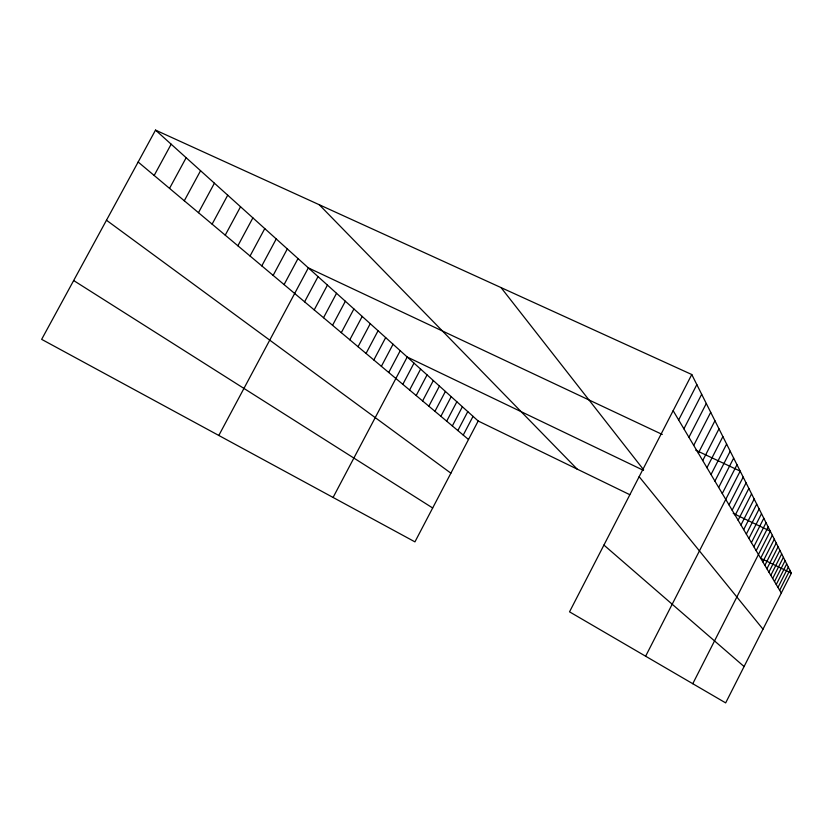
<?xml version="1.0" encoding="UTF-8"?>
<svg xmlns="http://www.w3.org/2000/svg" width="833" height="833" viewBox="0 0 833 833"><rect width="100%" height="100%" fill="white"/><g stroke="black" fill="none" stroke-linecap="round" stroke-linejoin="round"><path stroke-width="1.25" d="M766.912 568.783L778.095 546.76M768.88 572.115L779.907 550.384M770.806 575.343L781.677 553.903M772.67 578.487L783.395 557.339M774.482 581.559L785.071 560.671M776.252 584.537L786.706 563.931M777.98 587.452L788.289 567.096M779.657 590.285L789.84 570.188M691.775 374.527L791.35 573.198L725.668 702.896L569.533 611.839L691.775 374.527L155.521 130.104L41.65 339.354L414.938 541.866L478.184 420.998L155.521 130.104M740.943 524.998L754.177 499.029M743.682 529.621L756.708 504.069M746.337 534.099L759.144 508.953M748.919 538.441L761.518 513.68M751.408 542.647L763.809 518.261M753.823 546.719L766.037 522.707M756.166 550.675L768.203 527.008M692.775 683.716L770.296 531.194L733.217 513.409M772.326 535.255L760.654 558.235L791.35 573.198M762.799 561.848L774.305 539.201M764.881 565.368L776.231 543.033M714.912 481.12L730.218 451.226M718.671 487.44L733.665 458.108M722.273 493.521L736.986 464.741M645.627 656.217L740.193 471.124L695.732 450.195M729 504.871L743.182 477.101M732.145 510.16L746.076 482.869M735.175 515.273L748.867 488.44M738.111 520.219L751.564 493.823M688.922 437.294L706.29 403.495M693.722 445.384L710.716 412.304M698.325 453.142L714.943 420.748M702.729 460.566L718.994 428.839M706.957 467.698L722.888 436.607M711.018 474.539L726.626 444.062M678.656 419.967L696.836 384.627M683.903 428.828L701.678 394.269M452.34 425.923L462.388 406.764M457.858 430.557L467.782 411.627M463.242 435.086L473.04 416.365M416.177 395.55L427.058 374.902M422.602 400.944L433.327 380.556M428.849 406.192L439.439 386.064M434.951 411.315L445.395 391.437M440.886 416.302L451.194 396.675M446.686 421.175L456.859 401.777M388.73 372.486L400.225 350.724M333.075 497.457L407.212 357.013L643.253 470.249M402.828 384.336L414.001 363.136M409.597 390.021L420.613 369.102M349.798 339.791L362.199 316.436M358.044 346.715L370.248 323.693M366.051 353.442L378.067 330.743M373.83 359.971L385.669 337.594M381.379 366.322L393.051 344.248M314.208 309.897L327.431 285.094M323.527 317.727L336.532 293.289M332.554 325.307L345.351 301.244M341.311 332.659L353.9 308.96M284.084 284.594L298.016 258.563M218.808 435.461L308.345 267.882L662.287 434.462M304.597 301.827L318.039 276.629M250.056 256.012L264.779 228.596M261.801 265.883L276.244 238.946M273.141 275.4L287.323 248.921M212.113 224.139L227.721 195.193M225.233 235.166L240.539 206.751M237.874 245.777L252.878 217.882M184.291 200.774L200.566 170.713M198.473 212.686L214.404 183.198M154.167 175.471L171.161 144.203M169.536 188.383L186.155 157.729M478.184 420.998L629.779 494.677M73.658 280.534L432.671 507.984M106.468 220.235L450.882 473.175M138.153 162.018L468.51 439.501M603.925 545.074L744.088 666.535M319.237 204.72L577.165 469.114M639.15 476.684L762.997 629.186M501.039 287.593L643.649 469.822M673.147 410.69L781.302 593.044"/></g></svg>
